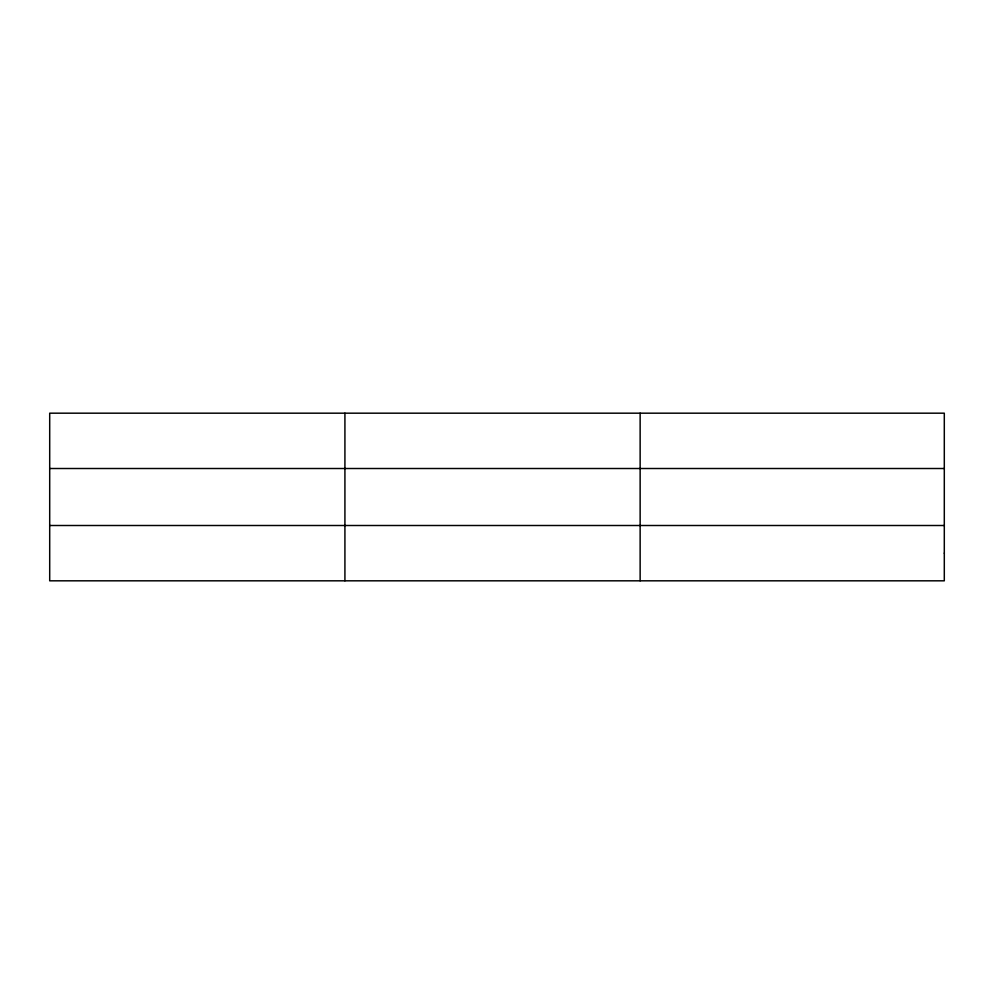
<?xml version="1.0" encoding="UTF-8"?>
<svg xmlns="http://www.w3.org/2000/svg" width="994" height="994" viewBox="0 0 994 994"><rect width="100%" height="100%" fill="white"/><g stroke="black" fill="none" stroke-linecap="round" stroke-linejoin="round"><path stroke-width="1.49" d="M344.918 413.181L344.918 580.819M640.136 413.181L640.136 580.819M49.7 468.509L944.3 468.509M49.7 525.503L944.3 525.503M944.3 553.161L944.3 580.819L49.7 580.819L49.7 413.181L944.3 413.181L944.3 553.161"/></g></svg>
